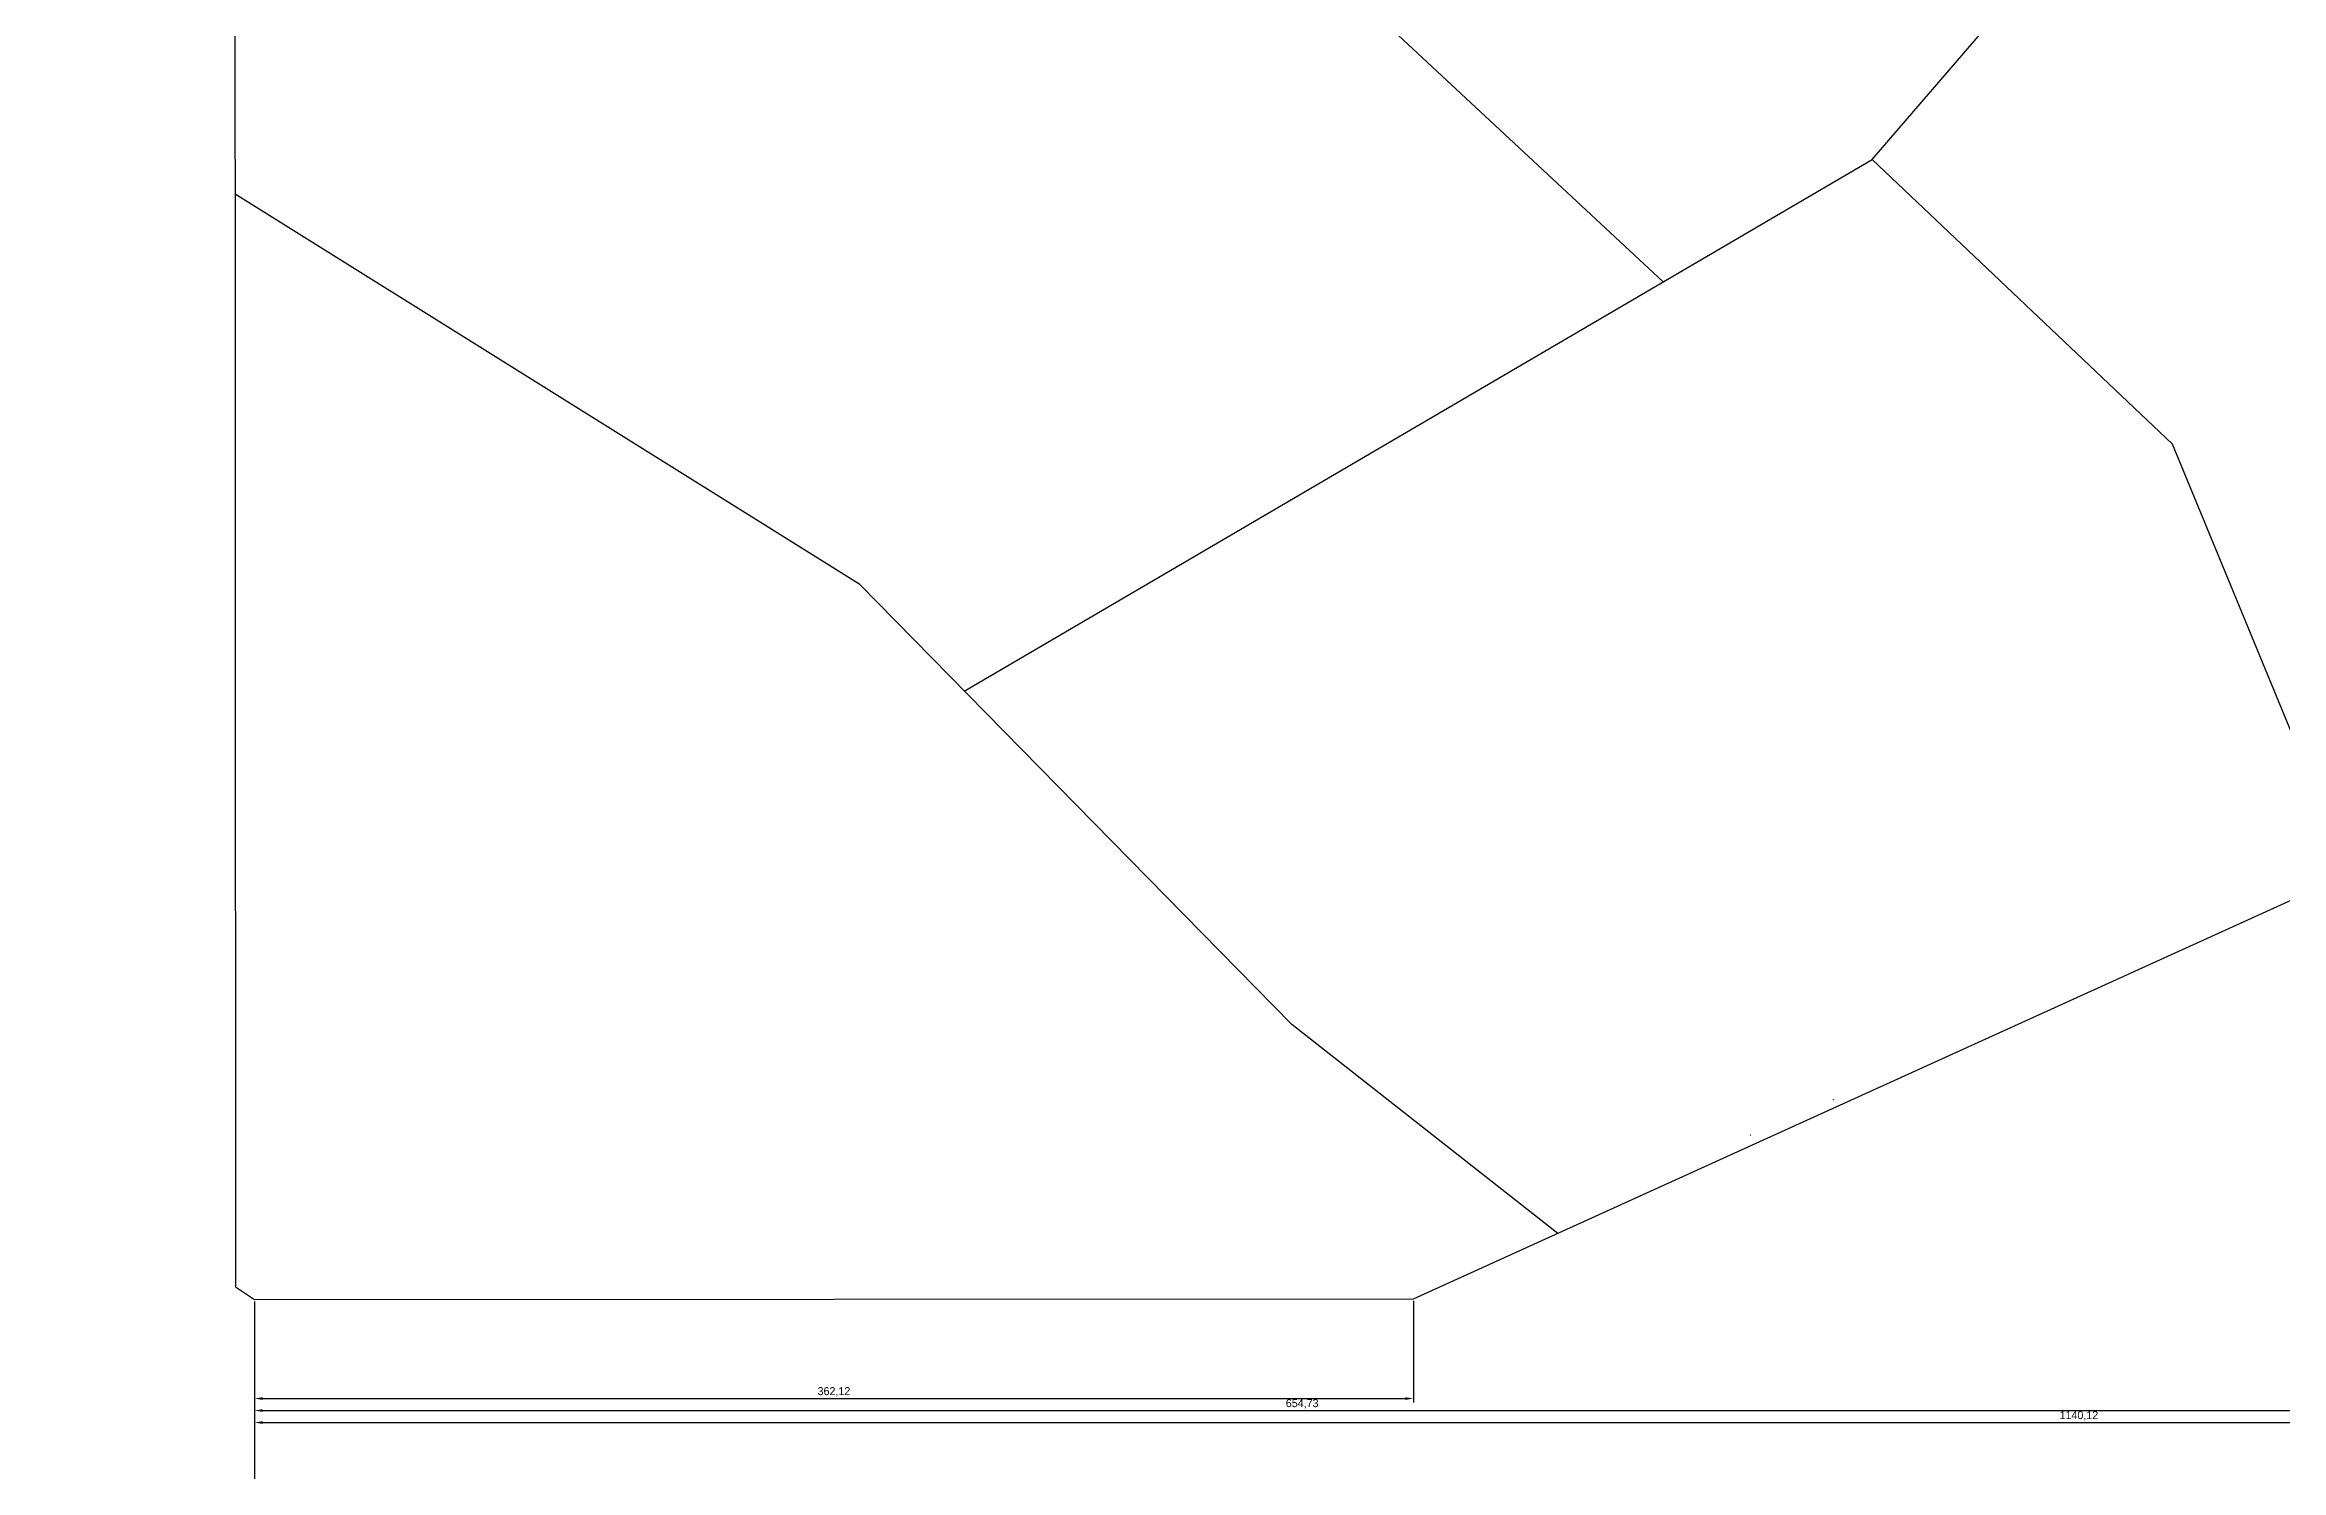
# Model space of a CAD drawing. Header units: metres. Extents: x 0 to 379473, y 0 to 769637.
# Drawn here: x 376307 to 377005, y 768684 to 769129 of the extents above; entities that cross this region are included whole.
import ezdxf

# ---------------------------------------------------------------- set-up
doc = ezdxf.new("R2010")
doc.units = ezdxf.units.M
doc.header["$PDSIZE"] = -5
for name, color, linetype in [('scm Boundaries', 7, 'Continuous'), ('Setout points', 6, 'Continuous'), ('Water', 7, 'Continuous')]:
    doc.layers.add(name, color=color, linetype=linetype)
doc.dimstyles.new('ISO-25', dxfattribs={"dimtxt": 2.5, "dimasz": 2.5, "dimexe": 1.25, "dimexo": 0.625, "dimtad": 1, "dimtxsty": 'Standard', "dimcen": 2.5, "dimadec": 0, "dimazin": 0, "dimtfac": 1, "dimtmove": 0, "dimatfit": 3, "dimfxl": 1, "dimarcsym": 0})

# ---------------------------------------------------------------- blocks, each defined once
blk = doc.blocks.new('*D7')
at = {"layer": 'Defpoints', "color": 0, "transparency": 16777216}
for p in [(376372.13, 768736.92), (376734.24, 768737.07), (376734.24, 768705.94)]:
    blk.add_point(p, dxfattribs=at)
at = {"layer": 'Setout points', "color": 0, "lineweight": -2, "transparency": 16777216}
for p, q in [((376372.13, 768736.29), (376372.13, 768704.69)), ((376734.24, 768736.44), (376734.24, 768704.69)), ((376374.63, 768705.94), (376731.74, 768705.94))]:
    blk.add_line(p, q, dxfattribs=at)
at = {"layer": 'Setout points', "color": 0, "transparency": 16777216}
for points in [[(376374.63, 768706.36), (376374.63, 768705.53), (376372.13, 768705.94)], [(376731.74, 768706.36), (376731.74, 768705.53), (376734.24, 768705.94)]]:
    blk.add_solid(points, dxfattribs=at)
at = {"layer": 'Setout points', "color": 0, "transparency": 16777216, "insert": (376553.18, 768708.03), "char_height": 2.5, "attachment_point": 5}
blk.add_mtext('362,12', dxfattribs=at)
blk = doc.blocks.new('*D8')
at = {"layer": 'Defpoints', "color": 0, "transparency": 16777216}
for p in [(377026.86, 768870), (376372.13, 768736.92), (377026.86, 768702.19)]:
    blk.add_point(p, dxfattribs=at)
at = {"layer": 'Setout points', "color": 0, "lineweight": -2, "transparency": 16777216}
for p, q in [((377026.86, 768869.37), (377026.86, 768700.94)), ((376372.13, 768736.29), (376372.13, 768700.94)), ((376374.63, 768702.19), (377024.36, 768702.19))]:
    blk.add_line(p, q, dxfattribs=at)
at = {"layer": 'Setout points', "color": 0, "transparency": 16777216}
for points in [[(376374.63, 768702.61), (376374.63, 768701.78), (376372.13, 768702.19)], [(377024.36, 768702.61), (377024.36, 768701.78), (377026.86, 768702.19)]]:
    blk.add_solid(points, dxfattribs=at)
at = {"layer": 'Setout points', "color": 0, "transparency": 16777216, "insert": (376699.49, 768704.28), "char_height": 2.5, "attachment_point": 5}
blk.add_mtext('654,73', dxfattribs=at)
blk = doc.blocks.new('*D9')
at = {"layer": 'Defpoints', "color": 0, "transparency": 16777216}
for p in [(377512.25, 769000.04), (376372.13, 768736.92), (377512.25, 768698.44)]:
    blk.add_point(p, dxfattribs=at)
at = {"layer": 'Setout points', "color": 0, "lineweight": -2, "transparency": 16777216}
for p, q in [((377512.25, 768999.41), (377512.25, 768697.19)), ((376372.13, 768736.29), (376372.13, 768697.19)), ((376374.63, 768698.44), (377509.75, 768698.44))]:
    blk.add_line(p, q, dxfattribs=at)
at = {"layer": 'Setout points', "color": 0, "transparency": 16777216}
for points in [[(376374.63, 768698.86), (376374.63, 768698.03), (376372.13, 768698.44)], [(377509.75, 768698.86), (377509.75, 768698.03), (377512.25, 768698.44)]]:
    blk.add_solid(points, dxfattribs=at)
at = {"layer": 'Setout points', "color": 0, "transparency": 16777216, "insert": (376942.19, 768700.53), "char_height": 2.5, "attachment_point": 5}
blk.add_mtext('1140,12', dxfattribs=at)
blk = doc.blocks.new('*D10')
at = {"layer": 'Defpoints', "color": 0, "transparency": 16777216}
for p in [(376372.13, 768736.94), (376373.62, 768343.24), (0, 0)]:
    blk.add_point(p, dxfattribs=at)
at = {"layer": 'Setout points', "color": 0, "lineweight": -2, "transparency": 16777216}
for p, q in [((376372.13, 768736.32), (376372.13, 768353.24)), ((376372.13, 768353.24), (376373.62, 768348.24)), ((376373.62, 768348.24), (376373.62, 768323.03))]:
    blk.add_line(p, q, dxfattribs=at)
at = {"layer": 'Setout points', "color": 0, "transparency": 16777216, "insert": (376371.54, 768332.82), "char_height": 2.5, "attachment_point": 5, "rotation": 90}
blk.add_mtext('376372,13', dxfattribs=at)
blk = doc.blocks.new('*D11')
at = {"layer": 'Defpoints', "color": 0, "transparency": 16777216}
for p in [(378795.35, 769574.52), (378803.54, 769534.02), (303220.97, 615637.01)]:
    blk.add_point(p, dxfattribs=at)
at = {"layer": 'Setout points', "color": 0, "lineweight": -2, "transparency": 16777216}
for p, q in [((378795.35, 769573.89), (378795.35, 769544.02)), ((378795.35, 769544.02), (378803.54, 769539.02)), ((378803.54, 769539.02), (378803.54, 769515.48))]:
    blk.add_line(p, q, dxfattribs=at)
at = {"layer": 'Setout points', "color": 0, "transparency": 16777216, "insert": (378801.45, 769524.44), "char_height": 2.5, "attachment_point": 5, "rotation": 90}
blk.add_mtext('75574,39', dxfattribs=at)
blk = doc.blocks.new('*D12')
at = {"layer": 'Defpoints', "color": 0, "transparency": 16777216}
for p in [(378792.98, 769562.76), (378795.2, 769534.14), (303220.97, 615637.01)]:
    blk.add_point(p, dxfattribs=at)
at = {"layer": 'Setout points', "color": 0, "lineweight": -2, "transparency": 16777216}
for p, q in [((378792.98, 769562.13), (378792.98, 769544.14)), ((378792.98, 769544.14), (378795.2, 769539.14)), ((378795.2, 769539.14), (378795.2, 769516.85))]:
    blk.add_line(p, q, dxfattribs=at)
at = {"layer": 'Setout points', "color": 0, "transparency": 16777216, "insert": (378793.11, 769525.18), "char_height": 2.5, "attachment_point": 5, "rotation": 90}
blk.add_mtext('75572,01', dxfattribs=at)
blk = doc.blocks.new('*D13')
at = {"layer": 'Defpoints', "color": 0, "transparency": 16777216}
for p in [(378953.84, 769572.8), (378956.07, 769532.4), (303379.45, 615635.3)]:
    blk.add_point(p, dxfattribs=at)
at = {"layer": 'Setout points', "color": 0, "lineweight": -2, "transparency": 16777216}
for p, q in [((378953.84, 769572.18), (378953.84, 769542.4)), ((378953.84, 769542.4), (378956.07, 769537.4)), ((378956.07, 769537.4), (378956.07, 769513.86))]:
    blk.add_line(p, q, dxfattribs=at)
at = {"layer": 'Setout points', "color": 0, "transparency": 16777216, "insert": (378953.98, 769522.81), "char_height": 2.5, "attachment_point": 5, "rotation": 90}
blk.add_mtext('75574,39', dxfattribs=at)
blk = doc.blocks.new('*D14')
at = {"layer": 'Defpoints', "color": 0, "transparency": 16777216}
for p in [(378951.47, 769561.05), (378953.68, 769532.43), (303379.45, 615635.3)]:
    blk.add_point(p, dxfattribs=at)
at = {"layer": 'Setout points', "color": 0, "lineweight": -2, "transparency": 16777216}
for p, q in [((378951.47, 769560.42), (378951.47, 769542.43)), ((378951.47, 769542.43), (378953.68, 769537.43)), ((378953.68, 769537.43), (378953.68, 769515.14))]:
    blk.add_line(p, q, dxfattribs=at)
at = {"layer": 'Setout points', "color": 0, "transparency": 16777216, "insert": (378951.6, 769523.47), "char_height": 2.5, "attachment_point": 5, "rotation": 90}
blk.add_mtext('75572,01', dxfattribs=at)
blk = doc.blocks.new('*D15')
at = {"layer": 'Defpoints', "color": 0, "transparency": 16777216}
for p in [(378795.35, 769574.52), (378721.36, 769570.12), (0, 0)]:
    blk.add_point(p, dxfattribs=at)
at = {"layer": 'Setout points', "color": 0, "lineweight": -2, "transparency": 16777216}
for p, q in [((378731.36, 769574.52), (378726.36, 769570.12)), ((378794.73, 769574.52), (378731.36, 769574.52)), ((378726.36, 769570.12), (378700.32, 769570.12))]:
    blk.add_line(p, q, dxfattribs=at)
at = {"layer": 'Setout points', "color": 0, "transparency": 16777216, "insert": (378710.53, 769572.21), "char_height": 2.5, "attachment_point": 5}
blk.add_mtext('769574,52', dxfattribs=at)
blk = doc.blocks.new('*D16')
at = {"layer": 'Defpoints', "color": 0, "transparency": 16777216}
for p in [(378781.92, 769557.85), (378721.59, 769546.62), (0, 0)]:
    blk.add_point(p, dxfattribs=at)
at = {"layer": 'Setout points', "color": 0, "lineweight": -2, "transparency": 16777216}
for p, q in [((378731.59, 769557.85), (378726.59, 769546.62)), ((378781.29, 769557.85), (378731.59, 769557.85)), ((378726.59, 769546.62), (378700.55, 769546.62))]:
    blk.add_line(p, q, dxfattribs=at)
at = {"layer": 'Setout points', "color": 0, "transparency": 16777216, "insert": (378710.75, 769548.7), "char_height": 2.5, "attachment_point": 5}
blk.add_mtext('769557,85', dxfattribs=at)

msp = doc.modelspace()

# ---------------------------------------------------------------- linework, layer by layer
at = {"layer": 'scm Boundaries', "color": 2, "linetype": 'Continuous', "lineweight": 25}
for points in [[(376365.858, 769445.708, 0), (376366.187, 768740.813, 0)], [(376877.575, 769093.145, 0), (377040.897, 769282.72, 0)], [(376633.33, 769221.607, 0), (376812.298, 769054.945, 0)], [(376593.869, 768927.048, 0), (376877.575, 769093.145, 0)], [(376877.575, 769093.145, 0), (376971.477, 769004.204, 0)], [(376779.361, 768757.564, 0), (376696.247, 768822.802, 0), (376561.214, 768960.3, 0), (376366.028, 769082.334, 0)], [(377026.882, 768869.891, 0), (376971.477, 769004.204, 0)], [(376734.241, 768737.067, 0), (377026.856, 768869.996, 0)], [(376366.187, 768740.813, 0), (376372.125, 768736.918, 0)], [(376372.125, 768736.918, 0), (376734.241, 768737.067, 0)]]:
    msp.add_polyline3d(points, dxfattribs=at)
at = {"layer": 'Water', "color": 5, "linetype": 'Continuous', "lineweight": 0}
for p in [(376865.497, 768799.384, 314.798), (376839.548, 768788.345, 317.748), (376839.548, 768788.345, 317.748)]:
    msp.add_point(p, dxfattribs=at)

# ---------------------------------------------------------------- dimensions: what is measured, and where the dimension line sits
at = {"layer": 'Setout points'}
for feature_location, offset, dtype, origin, picture, middle in [((378795.354440842, 769574.515066402), (-73.994488597, -4.391606802), 0, (0, 0), '*D15', (378710.526618912, 769572.206792934)), ((378795.354, 769574.515), (8.183, -40.495), 1, (303220.967, 615637.01), '*D11', (378801.454, 769524.437)), ((378953.84, 769572.805), (2.228, -40.408), 1, (303379.452, 615635.3), '*D13', (378953.984, 769522.814)), ((378951.466, 769561.046), (2.216, -28.614), 1, (303379.452, 615635.3), '*D14', (378951.598, 769523.474)), ((376372.125084, 768736.943560048), (1.499882508, -393.706458284), 1, (0, 0), '*D10', (376371.541633175, 768332.820435098))]:
    dim = msp.add_ordinate_dim(feature_location=feature_location, offset=offset, dtype=dtype, origin=origin, dimstyle='ISO-25', dxfattribs=at)
    dim.commit()
    dim.dimension.update_dxf_attribs({"geometry": picture, "text_midpoint": middle})
at = {"layer": 'Setout points', "color": 51}
dim = msp.add_ordinate_dim(feature_location=(378792.98, 769562.756), offset=(2.216, -28.614), dtype=1, origin=(303220.967, 615637.01), dimstyle='ISO-25', dxfattribs=at)
dim.commit()
dim.dimension.update_dxf_attribs({"geometry": '*D12', "text_midpoint": (378793.113, 769525.184)})
at = {"layer": 'Setout points', "color": 4}
dim = msp.add_ordinate_dim(feature_location=(378781.916, 769557.848), offset=(-60.329, -11.228), dtype=0, origin=(0, 0), dimstyle='ISO-25', dxfattribs=at)
dim.commit()
dim.dimension.update_dxf_attribs({"geometry": '*D16', "text_midpoint": (378710.754, 769548.704)})
at = {"layer": 'Setout points'}
for base, p2, picture, middle in [((377512.249, 768698.445), (377512.249, 769000.039), '*D9', (376942.187, 768700.528)), ((377026.856, 768702.195), (377026.856, 768869.996), '*D8', (376699.49, 768704.278)), ((376734.241, 768705.945), (376734.241, 768737.067), '*D7', (376553.183, 768708.028))]:
    dim = msp.add_linear_dim(base=base, p1=(376372.125, 768736.918), p2=p2, dimstyle='ISO-25', dxfattribs=at)
    dim.commit()
    dim.dimension.update_dxf_attribs({"geometry": picture, "text_midpoint": middle})

doc.saveas('drawing.dxf')
